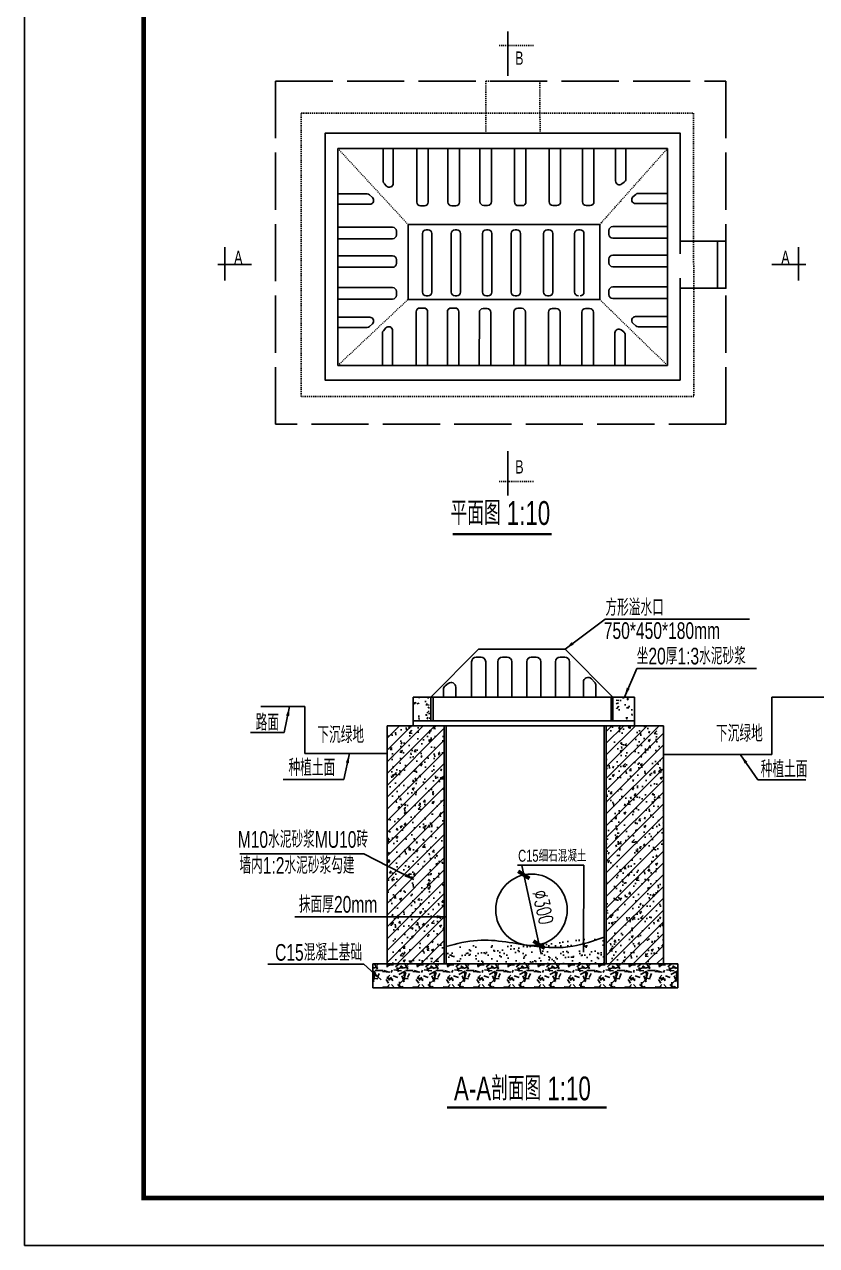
# Model space of a CAD drawing. Header units: millimetres. Extents: x 684779 to 686470, y 2544898 to 2545979.
# Drawn here: x 686166.5 to 686249.7, y 2545188.8 to 2545316.9 of the extents above; entities that cross this region are included whole.
import ezdxf

# ---------------------------------------------------------------- set-up
doc = ezdxf.new("R2010")
doc.units = ezdxf.units.MM
doc.linetypes.add('ACAD_ISO02W100', pattern=[15, 12, -3])
doc.linetypes.add('DASHED', pattern=[0.75, 0.5, -0.25])
doc.layers.add('PUB_TITLE', color=4, linetype='Continuous')
doc.layers.add('文字标注', color=3, linetype='Continuous')
doc.styles.add('DIM_FONT', font='SIMPLEX', dxfattribs={"width": 0.7, "bigfont": 'GBCBIG'})
doc.styles.add('HZTXT', font='romane.shx', dxfattribs={"width": 0.7, "bigfont": 'hztxt.shx'})
doc.dimstyles.new('HX-100', dxfattribs={"dimtxt": 300, "dimasz": 200, "dimexe": 200, "dimexo": 500, "dimgap": 100, "dimtad": 1, "dimtoh": 1, "dimdec": 0, "dimzin": 0, "dimdsep": 46, "dimtxsty": 'DIM_FONT', "dimblk": 'ARCHTICK', "dimcen": 0.09, "dimdle": 200, "dimclrd": 256, "dimclre": 256, "dimclrt": 3, "dimazin": 2, "dimtfac": 1, "dimtdec": 0, "dimtix": 1, "dimtmove": 2, "dimatfit": 0, "dimfxl": 500, "dimfxlon": 1, "dimtolj": 1, "dimtzin": 0, "dimarcsym": 0})

# ---------------------------------------------------------------- blocks, each defined once
blk = doc.blocks.new('_ArchTick')
at = {"color": 0, "linetype": 'ByBlock', "const_width": 0.4}
blk.add_lwpolyline([(-0.5, -0.5), (0.5, 0.5)], dxfattribs=at)
blk = doc.blocks.new('*D44')
at = {"lineweight": -2, "transparency": 16777216}
blk.add_line((6786.778854210019, 18691.04496944813), (6380.591205757021, 20547.11921285719), dxfattribs=at)
at = {"layer": 'Defpoints', "color": 0, "transparency": 16777216}
for p in [(6423.347800314425, 20351.7429767847), (6744.022259652614, 18886.42120552063)]:
    blk.add_point(p, dxfattribs=at)
at = {"lineweight": -2, "transparency": 16777216, "xscale": 200, "yscale": 200, "zscale": 200}
for p, rotation in [((6423.347800314425, 20351.7429767847), 102.3441367913312), ((6744.022259652614, 18886.42120552063), 282.3441367913312)]:
    blk.add_blockref('_ArchTick', p, dxfattribs=dict(at, rotation=rotation))
at = {"color": 3, "lineweight": -3, "transparency": 16777216, "insert": (6827.905325074134, 19672.52783434942), "char_height": 300, "attachment_point": 5, "rotation": 282.34413679133115, "style": 'DIM_FONT'}
blk.add_mtext('\\A1;∅300', dxfattribs=at)
blk = doc.blocks.new('A$C042515D6')
at = {"lineweight": -3}
h = blk.add_hatch(dxfattribs=at)
h.set_pattern_fill('AR-CONC', color=0, scale=2.5, style=0)
h.set_pattern_definition([(50, (-15612.33879342675, 17678.17654234171), (455.46167249001, -39.84771384725771), [47.625, -523.875]), (355, (-15612.33879342675, 17678.17654234171), (-88.10706493916747, 477.6416072054498), [38.1, -419.0999999999999]), (100.451, (-15574.38379344344, 17674.85591751337), (367.3562541648981, 437.7917195507296), [40.475, -445.225]), (46.1842, (-15612.33879342675, 17805.17654234171), (677.6976022303247, -105.1058198318178), [71.43749999999957, -785.8124999999966]), (96.6356, (-15555.86404344439, 17796.41779243946), (593.5105861655928, 618.563889725123), [60.7125, -667.8374999999999]), (351.184, (-15612.33879342675, 17805.17654234171), (593.5115145348346, 618.5627946514942), [57.14999999999999, -628.65]), (21, (-15548.83879342675, 17773.42654240131), (379.0371995884582, -255.6637962919062), [47.625, -523.875]), (326, (-15548.83879342675, 17773.42654240131), (154.5050708691176, 460.4699153057981), [38.1, -419.0999999999999]), (71.4514, (-15517.2525434196, 17752.12129223346), (533.5412269253111, 204.8071442901437), [40.475, -445.225]), (37.5, (-15612.33879342675, 17678.17654234171), (7.721508126479541, 211.3875971828827), [0, -414.02, 0, -425.45, 0, -420.6875]), (7.5, (-15612.33879342675, 17678.17654234171), (167.0491562757644, 250.4514370452987), [0, -242.5699999999999, 0, -404.4949999999999, 0, -160.3374999999999]), (327.5, (-15753.94379341602, 17678.17654234171), (338.9764879171785, -14.32185998168364), [0, -158.75, 0, -495.2999999999999, 0, -657.2249999999997]), (317.5, (-15817.44379341602, 17678.17654234171), (370.3229534650451, 63.56622758333252), [0, -206.375, 0, -328.93, 0, -466.725])])
h.paths.add_polyline_path([(8749.259509831667, 24082.11702972651), (8290.096113920212, 24082.11702972651), (8290.096113920212, 23582.11702972651), (8749.259509831667, 23582.11702972651)])
h.paths.add_polyline_path([(4472.346791267395, 24032.11724150181), (4472.201416552066, 24082.11702972651), (4116.224728763103, 24082.11702972651), (4099.259509831667, 24082.11702972651), (4099.259509831667, 23582.11702972651), (4472.346791267395, 23582.11702972651)])
h = blk.add_hatch(dxfattribs=at)
h.set_pattern_fill('钢筋混凝土', color=0, scale=70, style=0)
h.set_pattern_definition([(45, (0, 0), (-123.7436867076458, 123.7436867076458), []), (50, (0, 0), (502.0821278205274, -43.92649448781657), [52.5, -577.5]), (355, (0, 0), (-97.12593352910001, 526.5344935900083), [42, -462]), (100.4514, (41.840176, -3.660537999999999), (404.956567199815, 482.6076794426675), [44.61813300000001, -490.7994784]), (46.1842, (0, 140), (747.0687340379511, -115.8633100303126), [78.75, -866.2499999999999]), (96.6356, (62.25572149999999, 130.3446851), (654.2638938840923, 681.8825096303092), [66.9272016, -736.1991]), (351.1842000000001, (0, 140), (654.263361593539, 681.8830206477272), [63, -693]), (21, (70, 105), (417.8349364829231, -281.8332234657372), [52.5, -577.5]), (326, (70, 105), (170.3207323451072, 507.6050315327971), [42, -462]), (71.4514, (104.8195631, 81.5138758), (588.1558400070429, 225.7713476969667), [44.61813300000001, -490.7994784]), (37.5, (0, 0), (8.511898722103467, 233.025697681918), [0, -456.4, 0, -469, 0, -463.75]), (7.499999999999999, (0, 0), (184.148676209504, 276.0881983176521), [0, -267.4, 0, -445.9, 0, -176.75]), (327.5, (-156.1, 0), (373.6757053206863, -15.78841021406583), [0, -175, 0, -546, 0, -724.5]), (317.5, (-226.1, 0), (408.2303185396703, 70.0734876326224), [0, -227.5, 0, -362.6, 0, -514.5])])
h.paths.add_polyline_path([(4752.578563332558, 23482.11702972651), (3552.69340389967, 23482.11702972651), (3552.69340389967, 18482.1170297265), (4752.578563332558, 18482.1170297265)])
h.paths.add_polyline_path([(8152.691214263439, 18482.1170297265), (9352.69121426344, 18482.1170297265), (9352.69121426344, 23482.11702972651), (8152.691214263439, 23482.11702972651)])
h = blk.add_hatch(dxfattribs=at)
h.set_pattern_fill('AR-SAND', color=0, scale=5, style=0)
h.set_pattern_definition([(37.5, (-15612.33879342675, 17678.17654234171), (-8.000156479920228, 244.7066186646711), [0, -193.04, 0, -215.9, 0, -206.375]), (7.5, (-15612.33879342675, 17678.17654234171), (224.7616415690013, 358.4125502841772), [0, -104.14, 0, -173.99, 0, -66.675]), (327.5, (-15768.54879340529, 17678.17654234171), (395.496185120729, 0.7185923392728455), [0, -63.5, 0, -228.6, 0, -298.45]), (317.5, (-15768.54879340529, 17678.17654234171), (381.7782262361486, 111.4646616286081), [0, -31.75, 0, -149.86, 0, -171.45])])
edge = h.paths.add_edge_path()
edge.add_spline(control_points=[(8107.433830320834, 19044.66496002674), (7890.014804929496, 18968.06480610371), (7416.68418392539, 18801.30295860767), (6507.469595998526, 18835.65627348423), (5623.13182976842, 19061.75462633371), (5014.184867560864, 18906.44848638773), (4796.079919695854, 18850.82289087772)], knot_values=[0, 0, 0, 0, 685.9147458963243, 1493.26606574663, 2689.401972036079, 3356.892031756802, 3356.892031756802, 3356.892031756802, 3356.892031756802], degree=3, periodic=0)
edge.add_line((4796.079919695854, 18850.82289087772), (4796.079919695854, 18482.11702978611))
edge.add_line((4796.079919695854, 18482.1170297265), (8107.433830320834, 18482.1170297265))
edge.add_line((8107.433830320834, 18482.1170297265), (8107.433830320834, 19044.6649594903))
edge.add_spline(control_points=[(8107.433830320834, 19044.66496002674), (7890.014804929496, 18968.06480610371), (7416.68418392539, 18801.30295860767), (6507.469595998526, 18835.65627348423), (5623.13182976842, 19061.75462633371), (5014.184867560864, 18906.44848638773), (4796.079919695854, 18850.82289087772)], knot_values=[0, 0, 0, 0, 685.9147458963243, 1493.26606574663, 2689.401972036079, 3356.892031756802, 3356.892031756802, 3356.892031756802, 3356.892031756802], degree=3, periodic=0)
edge.add_arc((6583.685029894112, 19619.08209145069), 750, 259.610950402945, 264.3261939799483, ccw=False)
h = blk.add_hatch(dxfattribs=at)
h.set_pattern_fill('GRAVEL', color=0, scale=25, style=0)
h.set_pattern_definition([(228.0128, (-15155.13879340887, 18313.17654234171), (-5080.004316474003, -5715.007022378144), [85.43025, -8457.625]), (184.9697, (-15212.28879338503, 18249.67654240131), (7620.012326544781, 634.9955188468645), [146.60125, -14513.5]), (132.5104, (-15358.33879342675, 18236.97654253244), (6349.995379582923, -6985.006823115101), [103.3704999999999, -10233.67499999999]), (267.2737, (-15605.98879337311, 18078.22654253244), (634.9972427070431, 12699.9959133416), [133.50125, -13216.6]), (292.8337, (-15612.33879342675, 17944.87654268742), (-3175.009013875476, 7620.004332512777), [130.9085, -12959.95]), (357.2737, (-15561.53879338503, 17824.22654253244), (-12699.9959133416, 634.9972427070438), [133.50125, -13216.6]), (37.6942, (-15428.18879342079, 17817.87654268741), (-8255.005215309982, -6349.994339246222), [176.5484999999999, -17478.275]), (72.2553, (-15288.48879337311, 17925.82654249668), (4445.008891366799, 13970.00405150909), [166.68, -16501.325]), (121.4296, (-15237.68879342079, 18084.57654249668), (-5080.001308816119, 8254.990289993173), [133.95325, -13261.375]), (175.2364, (-15307.53879338503, 18198.87654268741), (6984.994513263614, -634.9940406802889), [152.9282499999983, -7493.474999999944]), (222.3974, (-15459.93879342079, 18211.57654249668), (-7620.000229309927, -6984.990912659242), [197.7695, -19579.2]), (138.8141, (-14977.33879342675, 18071.87654268741), (-4444.997168556183, 3809.994139281001), [67.50125, -6682.649999999998]), (171.4692, (-15028.13879340887, 18116.32654243707), (8254.98739889785, -1270.003200011425), [128.4204999999982, -12713.64999999989]), (225, (-15155.13879340887, 18135.37654262781), (-1.332e-13, -634.9995671750494), [89.80225000000002, -808.2224999999999]), (203.1986, (-15199.58879342675, 18211.57654249668), (3175.010706397708, 1270.005568576566), [48.36025, -4787.65]), (291.8014, (-15244.03879338503, 18192.52654230594), (-635.0004454736273, 1905.001227182966), [68.3915, -3351.199999999999]), (30.9638, (-15218.63879340887, 18129.02654224634), (1904.997988702056, 1270.000989665138), [111.0799999999991, -3591.574999999972]), (161.5651, (-15123.38879340887, 18186.17654234171), (1270.000579545245, -634.9990556162691), [80.32175, -1927.725]), (16.38950000000001, (-15612.33879342675, 18192.52654230594), (6350.003503492338, 1904.996037491951), [112.522, -11139.7]), (70.3462, (-15504.38879340887, 18224.27654224634), (-2539.992922169127, -6984.990122136249), [94.39975000000003, -9345.550000000001]), (293.1986, (-15123.38879340887, 18313.17654234171), (-1270.005568576566, 3175.010706397708), [96.71999999999998, -4739.3]), (343.6105, (-15085.28879338503, 18224.27654224634), (-6350.003503492335, 1904.996037491953), [112.5219999999991, -11139.69999999989]), (339.4440000000001, (-15612.33879342675, 17798.82654249668), (-3175.003941063978, 1269.998459012535), [108.50875, -5316.925000000001]), (294.7751, (-15510.73879337311, 17760.72654259205), (-3174.99260090671, 6984.996756539167), [90.91799999999913, -9000.89999999989]), (66.8014, (-15117.03879338503, 17678.17654234171), (1270.005568576567, 3175.010706397708), [96.72000000000001, -4739.300000000001]), (17.354, (-15078.93879342079, 17767.07654243707), (-8255.00044546499, -2539.996168901408), [106.44575, -10538.09999999999]), (69.444, (-15428.18879342079, 17678.17654234171), (-1269.998459012536, -3175.003941063977), [54.25449999999999, -5371.199999999999]), (101.3098999999999, (-15155.13879340887, 17678.17654234171), (-634.996865721837, 2539.991865225655), [32.3787499999996, -3205.499999999974]), (165.9638, (-15161.4887933731, 17709.92654234171), (1905.001338674293, -634.9989010309102), [130.9085, -2487.2625]), (186.009, (-15288.48879337311, 17741.67654240131), (6349.990636106986, 634.9985171369646), [121.31675, -12010.35]), (303.6901, (-15218.63879340887, 18071.87654268741), (-635.0002178268082, 1269.99877480796), [91.581, -2197.945]), (353.1572, (-15167.83879342675, 17995.67654240131), (10795.00446416086, -1270.00568791371), [159.88925, -15829]), (60.94540000000001, (-15009.08879342675, 17976.62654268741), (-2539.994091457273, -4444.989402708531), [65.37699999999955, -6472.349999999972]), (90, (-14977.33879342675, 18033.77654230595), (-635, 635), [38.1, -596.9]), (120.2563999999999, (-15301.18879342079, 17760.72654259205), (2539.994616709028, -4444.997758119391), [88.21674999999999, -8733.475]), (48.01279999999999, (-15345.63879340887, 17836.92654234171), (5080.004316474002, 5715.007022378145), [170.86075, -8372.2]), (0, (-15231.33879342675, 17963.92654234171), (635, 635), [165.1, -469.8999999999998]), (325.3048, (-15066.2387933731, 17963.92654234171), (-6349.988997738422, 4445.000422621191), [100.4024999999999, -9939.825]), (254.0546, (-14983.68879342079, 17906.77654230594), (-635.0016199253685, -2540.006050800907), [92.45725, -4530.425]), (207.6459999999999, (-15009.08879342675, 17817.87654268741), (-12064.99576225568, -6350.003993680848), [150.53625, -14903.125]), (175.4261, (-15142.43879342079, 17748.02654224634), (-8255.001901186877, 634.9969278048655), [159.2572499999983, -15766.44999999989]), (175.4261, (-15142.43879342079, 17748.02654224634), (-8255.001901186877, 634.9969278048655), [159.2572499999983, -15766.44999999989])])
h.paths.add_polyline_path([(8152.691214263439, 17982.1170297265), (9352.69121426344, 17982.1170297265), (9652.69121426344, 17982.1170297265), (9652.69121426344, 18482.1170297265), (3252.691214263439, 18482.1170297265), (3252.691214263439, 17982.1170297265), (3552.69121426344, 17982.1170297265), (4752.691214263439, 17982.1170297265)])
at = {"color": 0, "linetype": 'ByBlock'}
for p, q in [((6087.109006643295, 38048.54994559288), (6087.109006643295, 37118.95374792814)), ((6089.912199288606, 28310.63456743956), (6089.912199288606, 29240.23076552153))]:
    blk.add_line(p, q, dxfattribs=at)
at = {"color": 0, "linetype": 'DASHED'}
for p, q in [((5905.69436994195, 37753.09626412392), (6633.848101943731, 37753.09626412392)), ((5908.497562557459, 28606.08824890852), (6636.651294618845, 28606.08824890852))]:
    blk.add_line(p, q, dxfattribs=at)
at = {"color": 0, "linetype": 'ACAD_ISO02W100', "lineweight": -3, "ltscale": 100}
for p, q in [((1214.957717865705, 29809.42211842537), (1214.957717865705, 37009.42211842537)), ((1214.957717865705, 37009.42211842537), (10664.9577178657, 37009.42211842537)), ((10664.9577178657, 37009.42211842537), (10664.9577178657, 29809.42211842537)), ((10664.9577178657, 29809.42211842537), (1214.957717865705, 29809.42211842537))]:
    blk.add_line(p, q, dxfattribs=at)
at = {"color": 0, "linetype": 'ACAD_ISO02W100', "lineweight": -3}
for p, q in [((2522.77502349019, 35594.01425766945), (3993.681954473257, 34001.06980675459)), ((8017.151092141867, 34000.82709527016), (9436.933026760817, 35594.01425766945)), ((3993.681954473257, 32426.83450382948), (2522.77502349019, 31042.67508667708)), ((8016.611647546291, 32426.83450382948), (9436.933026760817, 31042.67508667708))]:
    blk.add_line(p, q, dxfattribs=at)
at = {"color": 0}
for p, q in [((3468.722722202539, 35594.01425766945), (3468.722722202539, 34920.26195114851)), ((3682.79733991623, 34861.49794453383), (3682.79733991623, 35594.01425766945)), ((4176.897849917412, 35594.01425766945), (4176.897849917412, 34469.52928179503)), ((4418.529826909304, 34469.52928179503), (4418.529826909304, 35594.01425766945)), ((4831.831007748842, 35594.01425766945), (4831.831007748842, 34469.52928179503)), ((5073.462984681129, 34469.52928179503), (5073.462984681129, 35594.01425766945)), ((5502.524028331041, 35594.01425766945), (5502.883568912745, 34480.66452378035)), ((5744.515545845032, 34480.66452378035), (5744.515545845032, 35594.01425766945)), ((6227.597564041615, 35594.01425766945), (6227.597564041615, 34475.3006207943)), ((6469.229541093111, 34475.3006207943), (6469.229541093111, 35594.01425766945)), ((6954.588649719953, 35594.01425766945), (6954.588649719953, 34477.88511103392)), ((7196.220626682043, 34477.88511103392), (7196.220626682043, 35594.01425766945)), ((7653.904374808073, 35594.01425766945), (7653.904374808073, 34477.88511103392)), ((7895.536351799965, 34477.88511103392), (7895.536351799965, 35594.01425766945)), ((8347.783685445786, 35594.01425766945), (8349.100789487362, 34913.10727524758)), ((8562.843698471786, 34954.88293194771), (8562.843698471786, 35594.01425766945)), ((3489.939870208502, 34861.99229073525), (3544.014487951994, 34803.22828412056)), ((8478.084341019394, 34850.01174902916), (8531.827399641275, 34891.63265913725)), ((2522.77502349019, 34640.46592491865), (3133.930503636598, 34640.46592491865)), ((3188.101390868426, 34619.33454960585), (3246.86539760232, 34565.25993174315)), ((8771.606659442186, 34632.31303858757), (8712.842652618885, 34578.23842072487)), ((9436.933026760817, 34653.44441390038), (8825.777546584606, 34653.44441390038)), ((3192.694510430098, 34426.39130711556), (2522.77502349019, 34426.39130711556)), ((4256.897849917412, 34389.52928179503), (4338.529826909303, 34389.52928179503)), ((4911.831007748842, 34389.52928179503), (4993.46298468113, 34389.52928179503)), ((5582.883568912745, 34400.66452378035), (5664.515545845032, 34400.66452378035)), ((6307.597564041614, 34395.3006207943), (6389.229541093111, 34395.3006207943)), ((7034.588649719954, 34397.88511103392), (7116.220626682043, 34397.88511103392)), ((7733.904374808073, 34397.88511103392), (7815.536351799964, 34397.88511103392)), ((8767.013539880514, 34439.36979597807), (9436.933026760817, 34439.36979597807)), ((2522.771413475275, 33942.0806210041), (3670.06184604764, 33942.0806210041)), ((3750.06184604764, 33862.0806210041), (3750.06184604764, 33780.4486438632)), ((3993.681954473257, 34001.13132113218), (3993.681954473257, 32426.83450382948)), ((8017.151092141867, 34000.82709527016), (3993.681954473257, 34001.06980675459)), ((4377.725006401539, 33888.07341647148), (4413.963978379965, 33888.07341647148)), ((4980.679154992103, 33888.07341647148), (5016.91812697053, 33888.07341647148)), ((5636.912844955921, 33888.07341647148), (5673.151816904545, 33888.07341647148)), ((6238.692788809538, 33888.07341647148), (6274.931760758161, 33888.07341647148)), ((6918.784813255071, 33888.07341647148), (6955.023785203696, 33888.07341647148)), ((7569.583399385213, 33888.07341647148), (7605.822371304035, 33888.07341647148)), ((8017.151092141867, 34000.82709527016), (8016.611647546291, 32426.83450382948)), ((8209.646204173563, 33875.05911034346), (8209.646204173563, 33793.42713332176)), ((9436.936636835337, 33955.05911034346), (8289.646204173563, 33955.05911034346)), ((3670.06184604764, 33700.4486438632), (2522.771413475275, 33700.4486438632)), ((4297.725006401538, 32582.85143733025), (4297.725006401538, 33808.07341647148)), ((4493.963978379965, 33808.07341647148), (4493.963978379965, 32582.85143733025)), ((4900.679154992104, 32582.85143733025), (4900.679154992104, 33808.07341647148)), ((5096.918126970529, 33808.07341647148), (5096.918126970529, 32582.85143733025)), ((5556.912844955921, 32582.85143733025), (5556.912844955921, 33808.07341647148)), ((5753.151816904544, 33808.07341647148), (5753.151816904544, 32582.85143733025)), ((6158.692788809538, 32582.85143733025), (6158.692788809538, 33808.07341647148)), ((6354.931760758161, 33808.07341647148), (6354.931760758161, 32582.85143733025)), ((6838.784813255071, 32582.85143733025), (6838.784813255071, 33808.07341647148)), ((7035.023785203695, 33808.07341647148), (7035.023785203695, 32582.85143733025)), ((7489.583399385214, 32582.85143733025), (7489.583399385214, 33808.07341647148)), ((7685.822371304036, 33808.07341647148), (7685.822371304036, 32582.85143733025)), ((8289.646204173563, 33713.42713332176), (9436.936636835337, 33713.42713332176)), ((151.0374008417129, 32823.03401017189), (151.0374008417129, 33522.15047568083)), ((2522.77502349019, 33343.19679611922), (3670.065456092358, 33343.19679611922)), ((9436.933026760817, 33356.17528551817), (8289.64259415865, 33356.17528551817)), ((12188.25299960375, 32823.03401017189), (12188.25299960375, 33522.15047568083)), ((0.0053124725818634, 33159.46007037163), (710.9862997531891, 33159.46007037163)), ((3670.065456092358, 33101.56481909752), (2522.77502349019, 33101.56481909752)), ((3750.065456092358, 33263.19679611922), (3750.065456092358, 33181.56481909752)), ((8209.64259415865, 33276.17528551817), (8209.64259415865, 33194.54330843687)), ((8289.64259415865, 33114.54330843687), (9436.933026760817, 33114.54330843687)), ((12339.28508797288, 33159.46007037163), (11628.30410072207, 33159.46007037163)), ((2522.77502349019, 32676.17253369093), (3670.065456092358, 32676.17253369093)), ((3750.065456092358, 32596.17253369093), (3750.065456092358, 32514.54055714607)), ((8209.64259415865, 32609.15102308989), (8209.64259415865, 32527.51904600859)), ((9436.933026760817, 32689.15102308989), (8289.64259415865, 32689.15102308989)), ((3670.065456092358, 32434.54055714607), (2522.77502349019, 32434.54055714607)), ((8016.611647546291, 32426.83450382948), (3993.681954473257, 32426.83450382948)), ((4413.963978379965, 32502.85143733025), (4377.725006401539, 32502.85143733025)), ((5016.91812697053, 32502.85143733025), (4980.679154992103, 32502.85143733025)), ((5673.151816904545, 32502.85143733025), (5636.912844955921, 32502.85143733025)), ((6274.931760758161, 32502.85143733025), (6238.692788809538, 32502.85143733025)), ((6955.023785203696, 32502.85143733025), (6918.784813255071, 32502.85143733025)), ((8289.64259415865, 32447.51904600859), (9436.933026760817, 32447.51904600859)), ((3192.694510430098, 32053.11044192314), (2522.77502349019, 32053.11044192314)), ((4164.044273644686, 31042.67508667708), (4164.044273644686, 32167.16006207466)), ((4244.044273644686, 32247.16006207466), (4325.676250606774, 32247.16006207466)), ((4405.676250606775, 32167.16006207466), (4405.676250606775, 31042.67508667708)), ((4818.977431446313, 31042.67508667708), (4818.977431446313, 32167.16006207466)), ((4898.977431446314, 32247.16006207466), (4980.609408408404, 32247.16006207466)), ((5060.609408408403, 32167.16006207466), (5060.609408408403, 31042.67508667708)), ((5489.670451998711, 31042.67508667708), (5490.029992610216, 32156.02482050657)), ((5570.029992610216, 32236.02482050657), (5651.661969572305, 32236.02482050657)), ((5731.661969572305, 32156.02482050657), (5731.661969572305, 31042.67508667708)), ((6214.743987768889, 31042.67508667708), (6214.743987768889, 32161.38872361183)), ((6294.743987768889, 32241.38872361183), (6376.375964790582, 32241.38872361183)), ((6456.375964790582, 32161.38872361183), (6456.375964790582, 31042.67508667708)), ((6941.735073387623, 31042.67508667708), (6941.735073387623, 32158.804233253)), ((7021.735073387623, 32238.804233253), (7103.367050379515, 32238.804233253)), ((7183.367050379515, 32158.804233253), (7183.367050379515, 31042.67508667708)), ((7641.050798475743, 31042.67508667708), (7641.050798475743, 32158.804233253)), ((7721.050798475743, 32238.804233253), (7802.682775527239, 32238.804233253)), ((7882.682775527239, 32158.804233253), (7882.682775527239, 31042.67508667708)), ((8767.013539880514, 32066.08893126249), (9436.933026760817, 32066.08893126249)), ((2522.77502349019, 31839.03582447767), (3133.930503636598, 31839.03582447767)), ((3188.101390868426, 31860.16719979048), (3246.86539760232, 31914.24181717634)), ((3476.785997152329, 31770.3642218113), (3530.860614895821, 31829.12822890282)), ((8465.230764716864, 31786.67759537697), (8518.973823249338, 31745.05668514967)), ((8771.606659442186, 31873.1456887722), (8712.842652618885, 31927.2203065753)), ((9436.933026760817, 31852.01431339979), (8825.777546584606, 31852.01431339979)), ((2251.533722013235, 31355.88675326109), (2251.533722013235, 31626.83450382948)), ((3455.869145900011, 31042.67508667708), (3455.869145900011, 31716.42739266157)), ((3669.943763643504, 31775.19139975309), (3669.943763643504, 31042.67508667708)), ((8334.93010917306, 31042.67508667708), (8336.247213214638, 31723.58206915856)), ((8549.990122109653, 31681.80641245842), (8549.990122109653, 31042.67508667708))]:
    blk.add_line(p, q, dxfattribs=at)
at = {"color": 0, "lineweight": -3}
for p, q in [((10488.09839063883, 32663.52184218168), (10488.8433945775, 33649.56728190184)), ((5471.379954695702, 25085.06268316507), (4472.201416552066, 24082.11702972651)), ((5525.463367640973, 24922.6871086359), (5425.974395662546, 24922.6871086359)), ((7292.984100878239, 25085.06268316507), (5471.379954606295, 25085.06268316507)), ((6074.40695387125, 24922.6871086359), (5974.917981892824, 24922.6871086359)), ((6680.367686241865, 24922.6871086359), (6580.878714293241, 24922.6871086359)), ((7284.186155885457, 24922.6871086359), (7184.697183936835, 24922.6871086359)), ((8290.096113920212, 24082.11702972651), (7292.984100878239, 25085.06268316507)), ((5328.474395662546, 24825.1871085763), (5328.474395662546, 24082.11702972651)), ((5622.963367640972, 24082.11702972651), (5622.963367640972, 24825.1871085763)), ((5877.417981892825, 24825.1871085763), (5877.417981892825, 24082.11702972651)), ((6171.90695387125, 24082.11702972651), (6171.90695387125, 24825.1871085763)), ((6483.378714293242, 24825.1871085763), (6483.378714293242, 24082.11702972651)), ((6777.867686241865, 24082.11702972651), (6777.867686241865, 24825.1871085763)), ((7087.197183936834, 24825.1871085763), (7087.197183936834, 24082.11702972651)), ((7381.686155885458, 24082.11702972651), (7381.686155885458, 24825.1871085763)), ((4838.741058349609, 24368.01135879755), (4773.241705656051, 24317.28587448597)), ((7672.482779592276, 24399.23132234812), (7672.482779592276, 24082.11702972651)), ((7907.63235643506, 24393.63345772028), (7841.728916108609, 24465.25209105015)), ((4735.440591424704, 24240.19960463047), (4735.440591424704, 24082.11702972651)), ((4996.34403181076, 24082.11702972651), (4995.939761668444, 24291.11368620396)), ((7933.386220008135, 24082.11702972651), (7933.386220008135, 24327.61268907785)), ((8749.259509831667, 24082.11702972651), (4099.259509831667, 24082.11702972651)), ((4099.259509831667, 24082.11702972651), (4099.259509831667, 23582.11702972651)), ((4116.224728763103, 24082.11702972651), (8732.29429090023, 24082.11702972651)), ((4472.201416552066, 24082.11702972651), (4472.346791267395, 24032.11724150181)), ((4472.346791267395, 24032.11724150181), (4472.346791267395, 23582.11724150181)), ((4519.278603196144, 24082.11702972651), (4519.278603196144, 23582.11702972651)), ((8256.133828550577, 24082.11702972651), (8256.133828550577, 23582.11702972651)), ((8290.096113920212, 24082.11702972651), (8290.096113920212, 23582.11702972651)), ((8749.259509831667, 23582.11702972651), (8749.259509831667, 24082.11702972651)), ((4099.259509831667, 23482.11702972651), (4099.259509831667, 23582.11702972651)), ((4099.259509831667, 23582.11702972651), (8749.259509831667, 23582.11702972651)), ((8749.259509831667, 23582.11702972651), (8749.259509831667, 23482.11702972651)), ((3552.69340389967, 18482.1170297265), (3552.69340389967, 23482.11702972651)), ((3553.057420730591, 23482.11702972651), (9352.69121426344, 23482.11702972651)), ((4752.578563332558, 18482.1170297265), (4752.578563332558, 23482.11702972651)), ((4796.079919695854, 23482.11702972651), (4796.079919695854, 18482.1170297265)), ((8107.433830320834, 23482.11702972651), (8107.433830320834, 18482.1170297265)), ((8152.691214263439, 18482.1170297265), (8152.691214263439, 23482.11702972651)), ((9352.69121426344, 18482.1170297265), (9352.69121426344, 23482.11702972651)), ((9652.69121426344, 18482.1170297265), (3252.691214263439, 18482.1170297265)), ((3252.691214263439, 18482.1170297265), (3252.691214263439, 17982.1170297265)), ((9652.69121426344, 17982.1170297265), (9652.69121426344, 18482.1170297265)), ((3252.691214263439, 17982.1170297265), (3552.69121426344, 17982.1170297265)), ((3552.69121426344, 17982.1170297265), (4752.691214263439, 17982.1170297265)), ((4752.691214263439, 17982.1170297265), (8152.691214263439, 17982.1170297265)), ((8152.691214263439, 17982.1170297265), (9352.69121426344, 17982.1170297265)), ((9352.69121426344, 17982.1170297265), (9652.69121426344, 17982.1170297265))]:
    blk.add_line(p, q, dxfattribs=at)
for p, q in [((1830.720561206341, 23883.30383694172), (908.1406138241291, 23883.30383694172)), ((1830.720561206341, 23883.30383694172), (1830.720561206341, 22897.20375913382)), ((11627.37422978878, 24081.26598078013), (13172.57124450803, 24081.26598078013)), ((11627.37422978878, 24081.26598078013), (11627.37422978878, 22875.23016577959)), ((3552.69340389967, 22897.20375913382), (1830.720561206341, 22897.20375913382)), ((9352.69121426344, 22875.23016577959), (11627.37422978878, 22875.23016577959)), ((9358.960209429264, 22875.23016577959), (11627.37422978878, 22875.23016577959))]:
    blk.add_line(p, q)
at = {"color": 0, "linetype": 'DASHED', "ltscale": 20}
blk.add_lwpolyline([(5629.232126802206, 37009.42211842537), (6762.41420096159, 37009.42211842537), (6763.253129094839, 35913.94816654921), (5626.535572320222, 35913.94816654921)], close=True, dxfattribs=at)
at = {"color": 0, "linetype": 'DASHED', "ltscale": 50}
blk.add_lwpolyline([(1751.856451630592, 36333.5590288043), (9981.291274070742, 36333.59946030378), (9993.066228598356, 30388.75060814619), (1751.856451630592, 30388.75060814619)], close=True, dxfattribs=at)
at = {"color": 0}
for points in [[(9704.504938393831, 33385.09099984169), (9704.504938393831, 35913.94816654921), (2251.533722013235, 35913.94816654921), (2251.533722013235, 30736.58220410347), (9704.205241173506, 30736.38172072172), (9704.504938393831, 32873.54236620665)], [(9704.504938393831, 33650.08455872536), (10664.9577178657, 33649.45113295317), (10665.6468373239, 32663.77329033613), (9704.504938393831, 32662.4120990634)]]:
    blk.add_lwpolyline(points, dxfattribs=at)
blk.add_lwpolyline([(2522.77502349019, 35594.01425766945), (9436.933026760817, 35594.01425766945), (9436.933026760817, 31042.67508667708), (2522.77502349019, 31042.67508667708)], close=True, dxfattribs=at)
at = {"color": 0, "lineweight": -3}
blk.add_circle((6583.685029894112, 19619.08209145069), 750, dxfattribs=at)
at = {"color": 0}
for centre, start, end in [((3548.72272220254, 34920.26195114851), 180, 222.6202426642213), ((3602.797339916229, 34861.49794453383), 222.6202426642213, 0), ((8429.100639849901, 34913.26202172041), 180.1108412235374, 307.7557219295505), ((8482.843698471786, 34954.88293194771), 307.7557219295505, 0), ((3133.930503636598, 34560.46592491865), 47.37976118485778, 90), ((8825.777546584606, 34573.44441390038), 90, 132.6202388151422), ((3192.694510430098, 34506.39130711556), 270, 47.37976118485778), ((4256.897849917412, 34469.52928179503), 180, 270), ((4338.529826909303, 34469.52928179503), 270, 0), ((4911.831007748842, 34469.52928179503), 180, 270), ((4993.46298468113, 34469.52928179503), 270, 0), ((5582.883568912745, 34480.66452378035), 180, 270), ((5664.515545845032, 34480.66452378035), 270, 0), ((6307.597564041614, 34475.3006207943), 180, 270), ((6389.229541093111, 34475.3006207943), 270, 0), ((7034.588649719954, 34477.88511103392), 180, 270), ((7116.220626682043, 34477.88511103392), 270, 0), ((7733.904374808073, 34477.88511103392), 180, 270), ((7815.536351799964, 34477.88511103392), 270, 0), ((8767.013539880514, 34519.36979597807), 132.6202388151422, 270), ((3670.06184604764, 33862.0806210041), 0, 90), ((4377.725006401539, 33808.07341647148), 90, 180), ((4413.963978379965, 33808.07341647148), 0, 90), ((4980.679154992103, 33808.07341647148), 90, 180), ((5016.91812697053, 33808.07341647148), 0, 90), ((5636.912844955921, 33808.07341647148), 90, 180), ((5673.151816904545, 33808.07341647148), 0, 90), ((6238.692788809538, 33808.07341647148), 90, 180), ((6274.931760758161, 33808.07341647148), 0, 90), ((6918.784813255071, 33808.07341647148), 90, 180), ((6955.023785203696, 33808.07341647148), 0, 90), ((7569.583399385213, 33808.07341647148), 90, 180), ((7605.822371304035, 33808.07341647148), 0, 90), ((8289.646204173563, 33875.05911034346), 90, 180), ((3670.06184604764, 33780.4486438632), 270, 0), ((8289.646204173563, 33793.42713332176), 180, 270), ((3670.065456092358, 33263.19679611922), 0, 90), ((8289.64259415865, 33276.17528551817), 90, 180), ((3670.065456092358, 33181.56481909752), 270, 0), ((8289.64259415865, 33194.54330843687), 180, 270), ((3670.065456092358, 32596.17253369093), 0, 90), ((4377.725006401539, 32582.85143733025), 180, 270), ((4413.963978379965, 32582.85143733025), 270, 0), ((4980.679154992103, 32582.85143733025), 180, 270), ((5016.91812697053, 32582.85143733025), 270, 0), ((5636.912844955921, 32582.85143733025), 180, 270), ((5673.151816904545, 32582.85143733025), 270, 0), ((6238.692788809538, 32582.85143733025), 180, 270), ((6274.931760758161, 32582.85143733025), 270, 0), ((6918.784813255071, 32582.85143733025), 180, 270), ((6955.023785203696, 32582.85143733025), 270, 0), ((7569.583399385213, 32582.85143733025), 180, 270), ((7605.822371304035, 32582.85143733025), 270, 0), ((8289.64259415865, 32609.15102308989), 90, 180), ((3670.065456092358, 32514.54055714607), 270, 0), ((8289.64259415865, 32527.51904600859), 180, 270), ((3192.694510430098, 31973.11044192314), 312.6202388151422, 90), ((4244.044273644686, 32167.16006207466), 90, 180), ((4325.676250606774, 32167.16006207466), 0, 90), ((4898.977431446314, 32167.16006207466), 90, 180), ((4980.609408408404, 32167.16006207466), 0, 90), ((5570.029992610216, 32156.02482050657), 90, 180), ((5651.661969572305, 32156.02482050657), 0, 90), ((6294.743987768889, 32161.38872361183), 90, 180), ((6376.375964790582, 32161.38872361183), 0, 90), ((7021.735073387623, 32158.804233253), 90, 180), ((7103.367050379515, 32158.804233253), 0, 90), ((7721.050798475743, 32158.804233253), 90, 180), ((7802.682775527239, 32158.804233253), 0, 90), ((8767.013539880514, 31986.08893126249), 90, 227.3797611848578), ((3133.930503636598, 31919.03582447767), 270, 312.6202388151422), ((3589.943763643503, 31775.19139975309), 0, 137.3797573357786), ((8416.24706351757, 31723.42732208967), 52.24427807044953, 179.8891587764626), ((8825.777546584606, 31932.01431339979), 227.3797611848578, 270), ((3535.869145900012, 31716.42739266157), 137.3797573357786, 180), ((8469.990122109652, 31681.80641245842), 0, 52.24427807044953)]:
    blk.add_arc(centre, 80, start, end, dxfattribs=at)
at = {"color": 0, "lineweight": -3}
for centre, start, end in [((5425.974395662546, 24825.1871085763), 90, 180), ((5525.463367640973, 24825.1871085763), 0, 90), ((5974.917981892824, 24825.1871085763), 90, 180), ((6074.40695387125, 24825.1871085763), 0, 90), ((6580.878714293241, 24825.1871085763), 90, 180), ((6680.367686241865, 24825.1871085763), 0, 90), ((7184.697183936835, 24825.1871085763), 90, 180), ((7284.186155885457, 24825.1871085763), 0, 90), ((4898.439944148064, 24290.92508852482), 0.1108412235374236, 127.7557219295504), ((7769.982779592275, 24399.23132234812), 42.62024266422131, 180), ((7835.886220008134, 24327.61268907785), 0, 42.62024266422131), ((4832.940591424704, 24240.19960463047), 127.7557219295504, 180)]:
    blk.add_arc(centre, 97.5, start, end, dxfattribs=at)
blk.add_open_spline([(4796.079919844866, 18850.82289087772), (5014.18486759776, 18906.44848658647), (5623.13182975627, 19061.75462647046), (6507.469596029371, 18835.6562731577), (7416.684184057732, 18801.30295860355), (7890.014804967766, 18968.06480621027), (8107.433830291034, 19044.66496002674)], degree=3, knots=[0, 0, 0, 0, 667.490059445291, 1863.625966113917, 2670.977285903804, 3356.892031735075, 3356.892031735075, 3356.892031735075, 3356.892031735075], dxfattribs=at)
at = {"layer": '文字标注', "color": 3, "const_width": 50}
for points in [[(4932.662615567446, 27499.95820301771), (7010.65919393301, 27499.95820301771)], [(4813.112731724977, 15467.55639135837), (8164.068347781897, 15467.55639135837)]]:
    blk.add_lwpolyline(points, dxfattribs=at)
at = {"color": 0, "linetype": 'DASHED', "style": 'HZTXT', "width": 0.7}
blk.add_text('B', height=280, dxfattribs=at).set_placement((6241.506971687079, 37351.89532011748))
at = {"layer": '文字标注', "color": 0, "style": 'HZTXT', "width": 0.7}
for s, height, p in [('A', 280, (345.284940212965, 33168.62942045927)), ('A', 280, (11826.0054602921, 33168.62942045927)), ('B', 280, (6244.310164272786, 28773.95585936308)), ('750*450*180mm', 350, (8101.86664146185, 25302.69990265369))]:
    blk.add_text(s, height=height, dxfattribs=at).set_placement(p)
at = {"layer": '文字标注', "color": 7, "style": 'HZTXT', "width": 0.7}
for s, height, p in [('平面图 1:10', 500, (4885.875754445791, 27695.42346584797)), ('方形溢水口', 350, (8136.117959052326, 25788.33403784037)), ('坐20厚1:3水泥砂浆', 350, (8792.765133708715, 24768.15870565176)), ('路面', 350, (797.1432560682297, 23374.44505411387)), ('下沉绿地', 350, (2092, 23115.50000005961)), ('下沉绿地', 350, (10457.5, 23145)), ('种植土面', 350, (1486.456442952156, 22428.19656449556)), ('种植土面', 350, (11395.79496744275, 22395.53989952803)), ('M10水泥砂浆MU10砖', 350, (420.1304973065853, 20920.20425319672)), ('墙内1:2水泥砂浆勾建', 350, (455.7079294621944, 20375.09426784515)), ('C15细石混凝土', 250, (6303.999337106944, 20627.46967798471)), ('抹面厚20mm', 350, (1704.646299868822, 19558.26575291156)), ('C15混凝土基础', 350, (1203.151178061962, 18549.71608841419)), ('A-A剖面图 1:10', 500, (4957.7334869802, 15620.05299812555))]:
    blk.add_text(s, height=height, dxfattribs=at).set_placement(p)
at = {"color": 0, "lineweight": -3}
dim = blk.add_diameter_dim_2p(p1=(6744.022259642034, 18886.42120545845), p2=(6423.347800303846, 20351.74297672253), dimstyle='HX-100', override={"dimlfac": 0.2}, dxfattribs=at)
dim.commit()
dim.dimension.update_dxf_attribs({"geometry": '*D44', "text_midpoint": (6827.905325063554, 19672.52783428725), "insert": (-1.05801519e-08, -6.21694198e-08)})
at = {"color": 0}
for points, override in [([(7288.786488205194, 25089.28485411406), (8128.335688352585, 25714.70021736622), (11157.57869127393, 25714.70021736622)], {"dimgap": 100, "dimtad": 0}), ([(8532.817768514156, 24082.11702972651), (8793.9438277781, 24684.2561879158), (11307.28317448497, 24684.06470012665)], {"dimtad": 0})]:
    blk.add_leader(points, dimstyle='HX-100', override=override, dxfattribs=at)
at = {"color": 8}
for points in [[(1508.901404619217, 23883.37931251526), (1391.836729139089, 23339.05885493755), (685.7317387461662, 23338.95952010155)], [(2763.395548015833, 22897.27923470735), (2646.330872535706, 22352.95877718926), (1375.044925630092, 22352.77993267775)], [(10970.86178249121, 22870.64980965853), (11332.87114286422, 22348.33037000895), (12344.50051882863, 22348.18805396557)], [(4113.84210267663, 20252.09738504887), (3065.844695448876, 20794.53672045469), (463.4294928908348, 20794.20044559241)], [(7679.092192798854, 18728.76041805744), (7679.895118832589, 20554.15573894978), (6292.209590405225, 20557.63989979029)], [(4796.079919695854, 19472.36715322733), (3706.88037917018, 19470.33646690845), (1615.500810116529, 19470.21420300007)], [(3426.749635249377, 18146.1240683794), (3064.740274876356, 18476.58475834131), (1051.635333120823, 18476.38472425938)]]:
    blk.add_leader(points, dimstyle='HX-100', override={"dimgap": 100, "dimtad": 0}, dxfattribs=at)

msp = doc.modelspace()

# ---------------------------------------------------------------- linework, layer by layer
at = {"layer": 'PUB_TITLE', "linetype": 'Continuous'}
msp.add_lwpolyline([(686166.5401070919, 2545188.775506721), (686463.540107092, 2545188.775506721), (686463.540107092, 2545398.775506721), (686166.5401070919, 2545398.775506721)], close=True, dxfattribs=at)
at = {"layer": 'PUB_TITLE', "linetype": 'Continuous', "const_width": 0.5}
msp.add_lwpolyline([(686179.0401070919, 2545193.775506721), (686458.540107092, 2545193.775506721), (686458.540107092, 2545393.77550672), (686179.0401070919, 2545393.77550672)], close=True, dxfattribs=at)

# ---------------------------------------------------------------- block references
at = {"xscale": 0.0050000003539026, "yscale": 0.0050000003539026, "zscale": 0.0050000003539026}
msp.add_blockref('A$C042515D6', (686186.8186372771, 2545125.913168109), dxfattribs=at)

doc.saveas('drawing.dxf')
